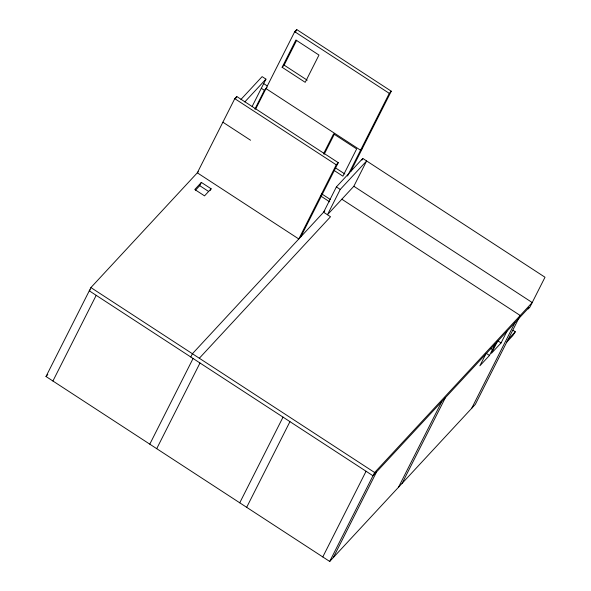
<?xml version="1.0" encoding="UTF-8"?>
<svg xmlns="http://www.w3.org/2000/svg" width="591" height="591" viewBox="0 0 591 591"><rect width="100%" height="100%" fill="white"/><g stroke="black" fill="none" stroke-linecap="round" stroke-linejoin="round"><path stroke-width="0.89" d="M341.842 199.211L520.213 315.491L475.29 404.421L329.704 561.45L46.002 376.504L90.918 287.573L198.31 171.745M52.917 381.018L96.2 295.337M234.775 98.667L197.313 172.823L298.802 238.978L336.257 164.823L338.259 162.665L236.769 96.51L234.775 98.667L336.257 164.823M235.942 98.143L236.769 96.51M195.532 190.176L199.714 185.663L201.354 182.42L211.113 188.78L210.293 190.398M252.165 106.424L265.95 79.135L262.108 76.631L240.951 99.443M254.891 109.128L264.391 90.305L266.992 87.505M255.637 109.084L294.724 31.707L296.726 29.55L391.294 91.199L350.781 171.39M295.493 31.988L296.726 29.55M282.129 67.285L295.899 40.025L318.97 55.066L305.2 82.326L282.129 67.285L284.131 65.128L296.689 40.277M190.767 356.986L192.407 353.736L324.836 210.898M149.796 444.166L193.072 358.493M156.711 448.68L199.994 363M323.469 153.919L333.59 133.876L356.661 148.91L342.891 176.17L334.432 170.659M324.252 154.17L334.38 134.127M300.797 236.828L338.259 162.665M90.275 289.745L89.278 290.824L372.987 475.77L528.856 307.652L528.199 308.945L529.913 307.098L544.998 277.238L362.785 158.447L336.382 186.919L323.595 212.235L330.517 216.749L199.33 358.242M340.231 189.43L327.444 214.74L353.839 186.268L366.627 160.959L340.231 189.43L336.382 186.919M347.545 176L389.292 93.356L391.294 91.199M361.958 160.08L362.785 158.447M239.747 502.808L283.03 417.128M246.669 507.322L289.952 421.642M322.789 556.936L366.065 471.263M329.704 561.45L374.628 472.519L532.218 302.548L353.839 186.268M333.302 557.564L376.585 471.891M398.497 487.25L441.78 401.57M402.102 483.364L445.378 397.691M485.772 354.12L479.87 365.799L489.474 355.45L495.376 343.763M497.371 341.605L491.468 353.292L501.072 342.935L506.975 331.255M471.692 408.307L514.975 322.627M512.973 330.243L515.278 331.75L514.953 332.401L512.766 335.644L506.768 342.108M244.8 101.948L265.95 79.135M201.354 182.42L194.779 189.512L204.538 195.865L211.113 188.78M46.002 376.504L47.797 374.561M362.564 148.075L360.562 150.232L265.994 88.584M508.083 339.515L515.278 331.75M294.724 31.707L389.292 93.356M284.131 65.128L307.194 80.169M263.379 83.42L267.228 85.924M261.318 88.303L264.391 90.305M335.658 167.999L344.885 174.013M222.888 122.197L250.562 140.237M321.733 193.892L330.509 199.61M320.455 195.82L329.682 201.834M497.999 340.933L501.072 342.935M490.885 348.601L492.421 349.606M486.393 353.448L489.474 355.45M199.714 185.663L208.719 191.536M90.918 287.573L374.628 472.519"/></g></svg>
